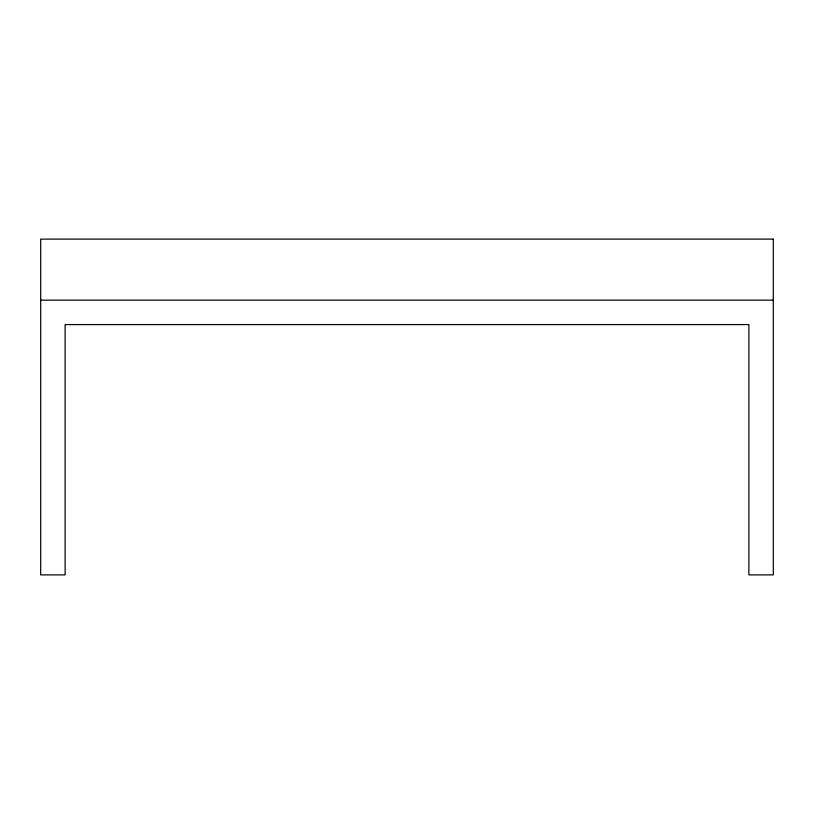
<?xml version="1.0" encoding="UTF-8"?>
<svg xmlns="http://www.w3.org/2000/svg" width="814" height="814" viewBox="0 0 814 814"><rect width="100%" height="100%" fill="white"/><g stroke="black" fill="none" stroke-linecap="round" stroke-linejoin="round"><path stroke-width="1.22" d="M40.7 300.163L773.3 300.163M773.3 239.113L40.7 239.113L40.7 574.888L65.12 574.888L65.12 324.583L748.88 324.583L748.88 574.888L773.3 574.888L773.3 239.113"/></g></svg>
